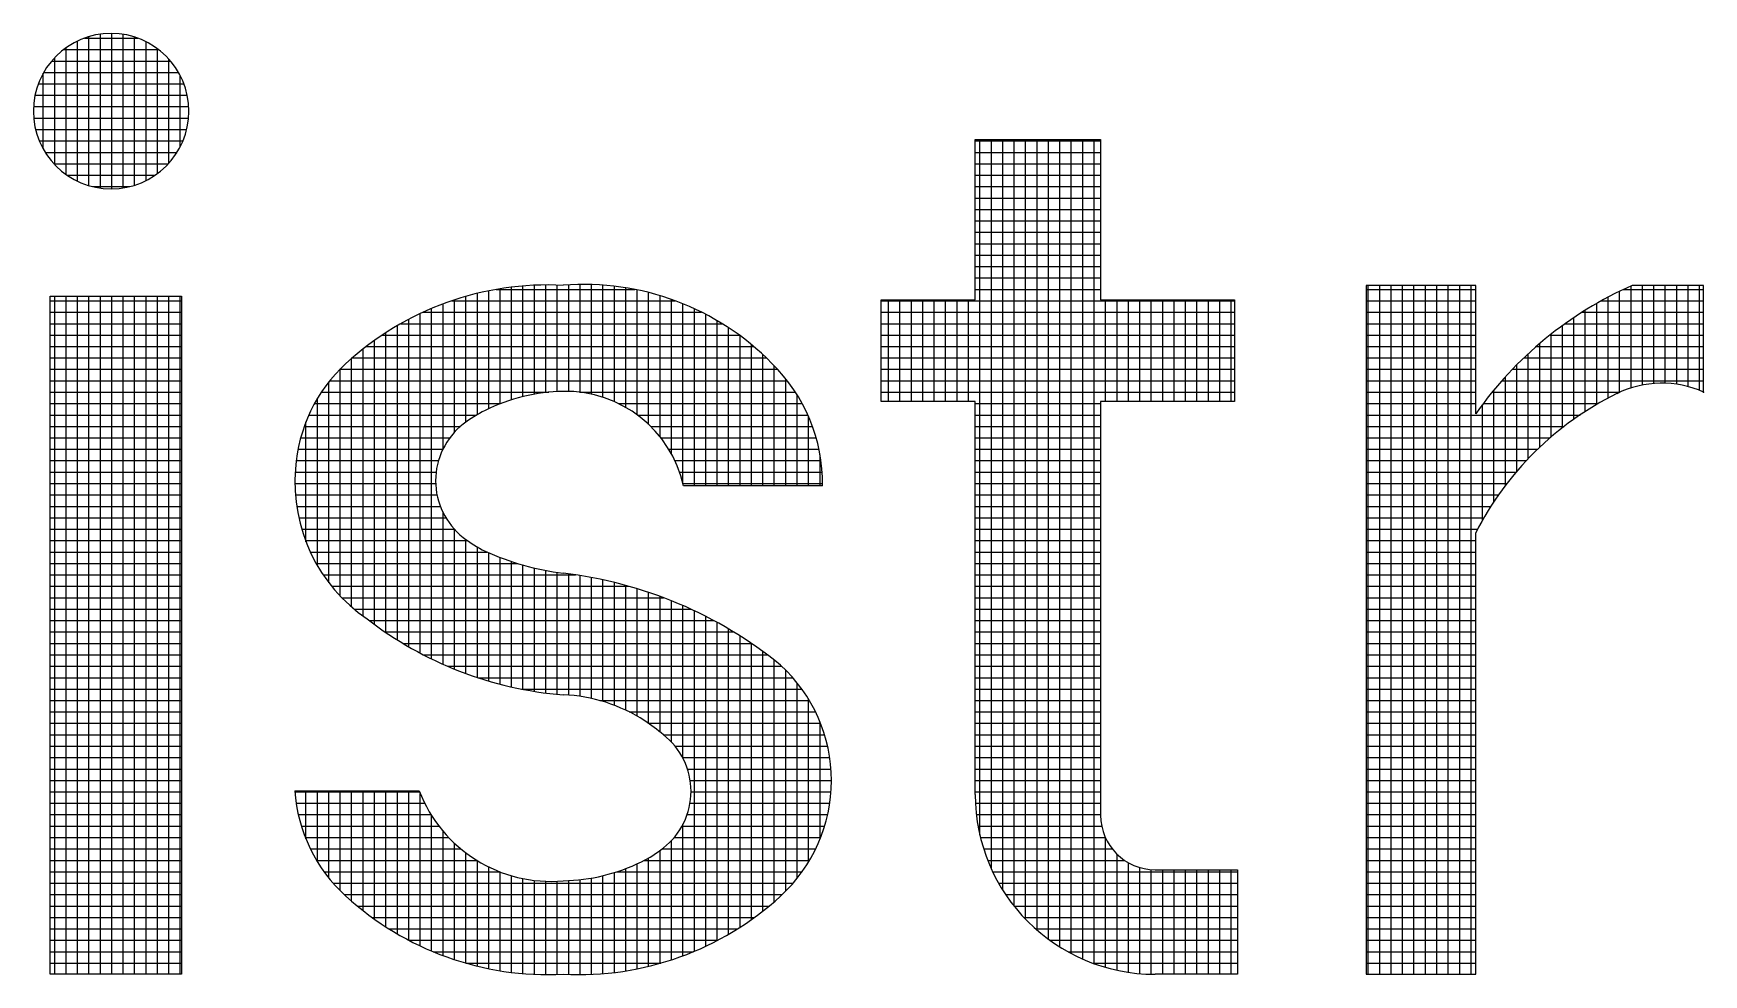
# Model space of a CAD drawing. Header units: inches. Extents: x 2203 to 3044, y -1 to 593.
# Drawn here: x 2913.49 to 2916.029, y 98.886 to 100.317 of the extents above; entities that cross this region are included whole.
import ezdxf

# ---------------------------------------------------------------- set-up
doc = ezdxf.new("R2010")
doc.units = ezdxf.units.IN
doc.header["$MEASUREMENT"] = 0
doc.layers.add('BG ÇÑ±¹Áö¿ª³\xad¹æ±â¼úÁÖ½ÄÈ¸»ç CI', color=7, linetype='Continuous')

msp = doc.modelspace()

# ---------------------------------------------------------------- linework, layer by layer
at = {"layer": 'BG ÇÑ±¹Áö¿ª³\xad¹æ±â¼úÁÖ½ÄÈ¸»ç CI', "color": 7, "linetype": 'Continuous', "lineweight": 25}
for p, q in [((2913.5916, 100.082), (2913.5916, 100.3161)), ((2913.609, 100.0808), (2913.609, 100.3172)), ((2913.6264, 100.0822), (2913.6264, 100.3158)), ((2913.5358, 100.2926), (2913.6802, 100.2926)), ((2913.5395, 100.1027), (2913.5395, 100.2953)), ((2913.5569, 100.0925), (2913.5569, 100.3056)), ((2913.5673, 100.3099), (2913.6488, 100.3099)), ((2913.5743, 100.0857), (2913.5743, 100.3123)), ((2913.6437, 100.0863), (2913.6437, 100.3117)), ((2913.6611, 100.0934), (2913.6611, 100.3046)), ((2913.6785, 100.1041), (2913.6785, 100.2939)), ((2913.5177, 100.2752), (2913.6984, 100.2752)), ((2913.5222, 100.1178), (2913.5222, 100.2802)), ((2913.6958, 100.1199), (2913.6958, 100.2782)), ((2913.4974, 100.2405), (2913.7187, 100.2405)), ((2913.5048, 100.1415), (2913.5048, 100.2566)), ((2913.5055, 100.2579), (2913.7105, 100.2579)), ((2913.7132, 100.145), (2913.7132, 100.253)), ((2913.4923, 100.2231), (2913.7237, 100.2231)), ((2913.49, 100.2058), (2913.726, 100.2058)), ((2913.4903, 100.1884), (2913.7258, 100.1884)), ((2913.4932, 100.171), (2913.7229, 100.171)), ((2913.4989, 100.1537), (2913.7172, 100.1537)), ((2913.5079, 100.1363), (2913.7082, 100.1363)), ((2914.9216, 99.9123), (2914.9216, 100.1558)), ((2914.9216, 100.1558), (2915.1121, 100.1558)), ((2914.9216, 100.1537), (2915.1121, 100.1537)), ((2914.9216, 100.1363), (2915.1121, 100.1363)), ((2914.9287, 99.0982), (2914.9287, 100.1558)), ((2914.9461, 99.047), (2914.9461, 100.1558)), ((2914.9634, 99.0147), (2914.9634, 100.1558)), ((2914.9808, 98.9901), (2914.9808, 100.1558)), ((2914.9982, 98.9703), (2914.9982, 100.1558)), ((2915.0155, 98.9538), (2915.0155, 100.1558)), ((2915.0329, 98.9399), (2915.0329, 100.1558)), ((2915.0502, 98.9281), (2915.0502, 100.1558)), ((2915.0676, 98.9181), (2915.0676, 100.1558)), ((2915.085, 98.9097), (2915.085, 100.1558)), ((2915.1023, 98.9028), (2915.1023, 100.1558)), ((2915.1121, 100.1558), (2915.1121, 99.9123)), ((2913.5211, 100.1189), (2913.695, 100.1189)), ((2914.9216, 100.1189), (2915.1121, 100.1189)), ((2913.5411, 100.1016), (2913.6749, 100.1016)), ((2914.9216, 100.1016), (2915.1121, 100.1016)), ((2913.5799, 100.0842), (2913.6361, 100.0842)), ((2914.9216, 100.0842), (2915.1121, 100.0842)), ((2914.9216, 100.0668), (2915.1121, 100.0668)), ((2914.9216, 100.0495), (2915.1121, 100.0495)), ((2914.9216, 100.0321), (2915.1121, 100.0321)), ((2914.9216, 100.0148), (2915.1121, 100.0148)), ((2914.9216, 99.9974), (2915.1121, 99.9974)), ((2914.9216, 99.98), (2915.1121, 99.98)), ((2914.9216, 99.9627), (2915.1121, 99.9627)), ((2914.2341, 99.765), (2914.2341, 99.9332)), ((2914.2515, 99.7687), (2914.2515, 99.9343)), ((2914.2688, 99.7712), (2914.2688, 99.9348)), ((2914.2862, 99.7726), (2914.2862, 99.9345)), ((2914.3036, 99.7729), (2914.3036, 99.9347)), ((2914.3209, 99.7716), (2914.3209, 99.9354)), ((2914.3383, 99.7687), (2914.3383, 99.9353)), ((2914.3557, 99.7639), (2914.3557, 99.9344)), ((2914.373, 99.7573), (2914.373, 99.9328)), ((2914.9216, 99.9453), (2915.1121, 99.9453)), ((2915.5159, 99.9341), (2915.5159, 98.8866)), ((2915.6824, 99.9341), (2915.5159, 99.9341)), ((2915.5191, 98.8866), (2915.5191, 99.9341)), ((2915.5365, 98.8866), (2915.5365, 99.9341)), ((2915.5538, 98.8866), (2915.5538, 99.9341)), ((2915.5712, 98.8866), (2915.5712, 99.9341)), ((2915.5885, 98.8866), (2915.5885, 99.9341)), ((2915.6059, 98.8866), (2915.6059, 99.9341)), ((2915.6233, 98.8866), (2915.6233, 99.9341)), ((2915.6406, 98.8866), (2915.6406, 99.9341)), ((2915.658, 98.8866), (2915.658, 99.9341)), ((2915.6754, 98.8866), (2915.6754, 99.9341)), ((2915.6824, 99.7388), (2915.6824, 99.9341)), ((2915.9185, 99.7781), (2915.9185, 99.9332)), ((2916.0288, 99.9341), (2915.9203, 99.9341)), ((2915.9358, 99.7825), (2915.9358, 99.9341)), ((2915.9532, 99.7848), (2915.9532, 99.9341)), ((2915.9706, 99.7852), (2915.9706, 99.9341)), ((2915.9879, 99.7836), (2915.9879, 99.9341)), ((2916.0053, 99.78), (2916.0053, 99.9341)), ((2916.0227, 99.7742), (2916.0227, 99.9341)), ((2916.0288, 99.7716), (2916.0288, 99.9341)), ((2913.5151, 99.9175), (2913.7148, 99.9175)), ((2913.5151, 98.8866), (2913.5151, 99.9175)), ((2913.5151, 99.9106), (2913.7148, 99.9106)), ((2913.5222, 98.8866), (2913.5222, 99.9175)), ((2913.5395, 98.8866), (2913.5395, 99.9175)), ((2913.5569, 98.8866), (2913.5569, 99.9175)), ((2913.5743, 98.8866), (2913.5743, 99.9175)), ((2913.5916, 98.8866), (2913.5916, 99.9175)), ((2913.609, 98.8866), (2913.609, 99.9175)), ((2913.6264, 98.8866), (2913.6264, 99.9175)), ((2913.6437, 98.8866), (2913.6437, 99.9175)), ((2913.6611, 98.8866), (2913.6611, 99.9175)), ((2913.6785, 98.8866), (2913.6785, 99.9175)), ((2913.6958, 98.8866), (2913.6958, 99.9175)), ((2913.7132, 98.8866), (2913.7132, 99.9175)), ((2913.7148, 99.9175), (2913.7148, 98.8866)), ((2914.1257, 99.9106), (2914.4656, 99.9106)), ((2914.1299, 99.7107), (2914.1299, 99.912)), ((2914.1473, 99.7261), (2914.1473, 99.9173)), ((2914.1647, 99.7376), (2914.1647, 99.9219)), ((2914.182, 99.7466), (2914.182, 99.9258)), ((2914.1935, 99.9279), (2914.4039, 99.9279)), ((2914.1994, 99.7541), (2914.1994, 99.9289)), ((2914.2168, 99.7602), (2914.2168, 99.9314)), ((2914.3904, 99.7485), (2914.3904, 99.9304)), ((2914.4078, 99.7371), (2914.4078, 99.9272)), ((2914.4251, 99.7226), (2914.4251, 99.9232)), ((2914.4425, 99.7037), (2914.4425, 99.9183)), ((2914.4599, 99.6777), (2914.4599, 99.9127)), ((2914.7788, 99.7575), (2914.7788, 99.9123)), ((2914.7788, 99.9123), (2914.9216, 99.9123)), ((2914.7788, 99.9106), (2915.3155, 99.9106)), ((2914.7898, 99.7575), (2914.7898, 99.9123)), ((2914.8071, 99.7575), (2914.8071, 99.9123)), ((2914.8245, 99.7575), (2914.8245, 99.9123)), ((2914.8419, 99.7575), (2914.8419, 99.9123)), ((2914.8592, 99.7575), (2914.8592, 99.9123)), ((2914.8766, 99.7575), (2914.8766, 99.9123)), ((2914.894, 99.7575), (2914.894, 99.9123)), ((2914.9113, 99.7575), (2914.9113, 99.9123)), ((2914.9216, 99.9279), (2915.1121, 99.9279)), ((2915.1121, 99.9123), (2915.3155, 99.9123)), ((2915.1197, 99.7575), (2915.1197, 99.9123)), ((2915.1371, 99.7575), (2915.1371, 99.9123)), ((2915.1544, 99.7575), (2915.1544, 99.9123)), ((2915.1718, 99.7575), (2915.1718, 99.9123)), ((2915.1892, 99.7575), (2915.1892, 99.9123)), ((2915.2065, 99.7575), (2915.2065, 99.9123)), ((2915.2239, 99.7575), (2915.2239, 99.9123)), ((2915.2413, 99.7575), (2915.2413, 99.9123)), ((2915.2586, 99.7575), (2915.2586, 99.9123)), ((2915.276, 99.7575), (2915.276, 99.9123)), ((2915.2934, 99.7575), (2915.2934, 99.9123)), ((2915.3107, 99.7575), (2915.3107, 99.9123)), ((2915.3155, 99.9123), (2915.3155, 99.7575)), ((2915.5159, 99.9279), (2915.6824, 99.9279)), ((2915.5159, 99.9106), (2915.6824, 99.9106)), ((2915.8732, 99.9106), (2916.0288, 99.9106)), ((2915.8837, 99.7627), (2915.8837, 99.9163)), ((2915.9011, 99.7714), (2915.9011, 99.9251)), ((2915.9069, 99.9279), (2916.0288, 99.9279)), ((2913.5151, 99.8932), (2913.7148, 99.8932)), ((2914.0605, 99.3844), (2914.0605, 99.8825)), ((2914.0778, 99.3748), (2914.0778, 99.8912)), ((2914.0821, 99.8932), (2914.5056, 99.8932)), ((2914.0952, 99.366), (2914.0952, 99.899)), ((2914.1126, 99.6853), (2914.1126, 99.9059)), ((2914.4772, 99.6333), (2914.4772, 99.9061)), ((2914.4946, 99.629), (2914.4946, 99.8985)), ((2914.5119, 99.629), (2914.5119, 99.89)), ((2914.7788, 99.8932), (2915.3155, 99.8932)), ((2915.5159, 99.8932), (2915.6824, 99.8932)), ((2915.8317, 99.7305), (2915.8317, 99.8851)), ((2915.8441, 99.8932), (2916.0288, 99.8932)), ((2915.849, 99.7423), (2915.849, 99.8963)), ((2915.8664, 99.753), (2915.8664, 99.9067)), ((2913.5151, 99.8758), (2913.7148, 99.8758)), ((2913.5151, 99.8585), (2913.7148, 99.8585)), ((2914.02, 99.8585), (2914.5626, 99.8585)), ((2914.0257, 99.4062), (2914.0257, 99.8622)), ((2914.0431, 99.3949), (2914.0431, 99.8729)), ((2914.0482, 99.8758), (2914.5368, 99.8758)), ((2914.5293, 99.629), (2914.5293, 99.8803)), ((2914.5467, 99.629), (2914.5467, 99.8695)), ((2914.564, 99.629), (2914.564, 99.8574)), ((2914.7788, 99.8758), (2915.3155, 99.8758)), ((2914.7788, 99.8585), (2915.3155, 99.8585)), ((2915.5159, 99.8758), (2915.6824, 99.8758)), ((2915.5159, 99.8585), (2915.6824, 99.8585)), ((2915.7953, 99.8585), (2916.0288, 99.8585)), ((2915.7969, 99.7034), (2915.7969, 99.8597)), ((2915.8143, 99.7176), (2915.8143, 99.8729)), ((2915.8184, 99.8758), (2916.0288, 99.8758)), ((2913.5151, 99.8411), (2913.7148, 99.8411)), ((2913.991, 99.4312), (2913.991, 99.8375)), ((2913.9957, 99.8411), (2914.5846, 99.8411)), ((2914.0084, 99.4184), (2914.0084, 99.8505)), ((2914.5814, 99.629), (2914.5814, 99.8438)), ((2914.7788, 99.8411), (2915.3155, 99.8411)), ((2915.5159, 99.8411), (2915.6824, 99.8411)), ((2915.7745, 99.8411), (2916.0288, 99.8411)), ((2915.7796, 99.6877), (2915.7796, 99.8455)), ((2913.5151, 99.8237), (2913.7148, 99.8237)), ((2913.5151, 99.8064), (2913.7148, 99.8064)), ((2913.9557, 99.8064), (2914.6211, 99.8064)), ((2913.9563, 99.4616), (2913.9563, 99.8069)), ((2913.9736, 99.445), (2913.9736, 99.8231)), ((2913.9744, 99.8237), (2914.6039, 99.8237)), ((2914.5988, 99.629), (2914.5988, 99.8286)), ((2914.6161, 99.629), (2914.6161, 99.8115)), ((2914.7788, 99.8237), (2915.3155, 99.8237)), ((2914.7788, 99.8064), (2915.3155, 99.8064)), ((2915.5159, 99.8237), (2915.6824, 99.8237)), ((2915.5159, 99.8064), (2915.6824, 99.8064)), ((2915.7381, 99.8064), (2916.0288, 99.8064)), ((2915.7448, 99.6512), (2915.7448, 99.8133)), ((2915.7555, 99.8237), (2916.0288, 99.8237)), ((2915.7622, 99.6704), (2915.7622, 99.8301)), ((2913.5151, 99.789), (2913.7148, 99.789)), ((2913.9389, 99.4819), (2913.9389, 99.7873)), ((2913.9403, 99.789), (2914.6358, 99.789)), ((2914.6335, 99.629), (2914.6335, 99.792)), ((2914.7788, 99.789), (2915.3155, 99.789)), ((2915.5159, 99.789), (2915.6824, 99.789)), ((2915.7221, 99.789), (2916.0288, 99.789)), ((2915.7275, 99.6297), (2915.7275, 99.795)), ((2913.5151, 99.7716), (2913.7148, 99.7716)), ((2913.9216, 99.5078), (2913.9216, 99.7621)), ((2913.9276, 99.7716), (2914.2732, 99.7716)), ((2914.3207, 99.7716), (2914.6482, 99.7716)), ((2914.6509, 99.629), (2914.6509, 99.7674)), ((2914.7788, 99.7716), (2915.3155, 99.7716)), ((2914.9216, 99.7575), (2914.7788, 99.7575)), ((2914.9216, 99.16), (2914.9216, 99.7575)), ((2915.3155, 99.7575), (2915.1121, 99.7575)), ((2915.1121, 99.7575), (2915.1121, 99.1285)), ((2915.5159, 99.7716), (2915.6824, 99.7716)), ((2915.7073, 99.7716), (2915.9017, 99.7716)), ((2915.7101, 99.6052), (2915.7101, 99.775)), ((2913.5151, 99.7543), (2913.7148, 99.7543)), ((2913.5151, 99.7369), (2913.7148, 99.7369)), ((2913.9085, 99.7369), (2914.1635, 99.7369)), ((2913.9171, 99.7543), (2914.2, 99.7543)), ((2914.3795, 99.7543), (2914.6585, 99.7543)), ((2914.4081, 99.7369), (2914.6671, 99.7369)), ((2914.6682, 99.629), (2914.6682, 99.7344)), ((2914.9216, 99.7543), (2915.1121, 99.7543)), ((2914.9216, 99.7369), (2915.1121, 99.7369)), ((2915.5159, 99.7543), (2915.6824, 99.7543)), ((2915.5159, 99.7369), (2915.8409, 99.7369)), ((2915.6927, 99.577), (2915.6927, 99.753)), ((2915.6937, 99.7543), (2915.8686, 99.7543)), ((2913.5151, 99.7196), (2913.7148, 99.7196)), ((2913.9015, 99.7196), (2914.139, 99.7196)), ((2913.9042, 99.5439), (2913.9042, 99.7267)), ((2914.4283, 99.7196), (2914.6741, 99.7196)), ((2914.9216, 99.7196), (2915.1121, 99.7196)), ((2915.5159, 99.7196), (2915.8168, 99.7196)), ((2913.5151, 99.7022), (2913.7148, 99.7022)), ((2913.5151, 99.6848), (2913.7148, 99.6848)), ((2913.892, 99.6848), (2914.1123, 99.6848)), ((2913.8961, 99.7022), (2914.1229, 99.7022)), ((2914.4437, 99.7022), (2914.6797, 99.7022)), ((2914.4557, 99.6848), (2914.684, 99.6848)), ((2914.9216, 99.7022), (2915.1121, 99.7022)), ((2914.9216, 99.6848), (2915.1121, 99.6848)), ((2915.5159, 99.7022), (2915.7955, 99.7022)), ((2915.5159, 99.6848), (2915.7765, 99.6848)), ((2913.5151, 99.6675), (2913.7148, 99.6675)), ((2913.8894, 99.6675), (2914.1056, 99.6675)), ((2914.4651, 99.6675), (2914.687, 99.6675)), ((2914.6856, 99.629), (2914.6856, 99.6764)), ((2914.9216, 99.6675), (2915.1121, 99.6675)), ((2915.5159, 99.6675), (2915.7594, 99.6675)), ((2913.5151, 99.6501), (2913.7148, 99.6501)), ((2913.5151, 99.6327), (2913.7148, 99.6327)), ((2913.8874, 99.6327), (2914.1013, 99.6327)), ((2913.8879, 99.6501), (2914.1021, 99.6501)), ((2914.4722, 99.6501), (2914.6888, 99.6501)), ((2914.4774, 99.6327), (2914.6894, 99.6327)), ((2914.6894, 99.629), (2914.4782, 99.629)), ((2914.9216, 99.6501), (2915.1121, 99.6501)), ((2914.9216, 99.6327), (2915.1121, 99.6327)), ((2915.5159, 99.6501), (2915.7439, 99.6501)), ((2915.5159, 99.6327), (2915.7298, 99.6327)), ((2913.5151, 99.6154), (2913.7148, 99.6154)), ((2913.8881, 99.6154), (2914.1034, 99.6154)), ((2914.9216, 99.6154), (2915.1121, 99.6154)), ((2915.5159, 99.6154), (2915.717, 99.6154)), ((2913.5151, 99.598), (2913.7148, 99.598)), ((2913.5151, 99.5806), (2913.7148, 99.5806)), ((2913.89, 99.598), (2914.1084, 99.598)), ((2913.8932, 99.5806), (2914.1168, 99.5806)), ((2914.1126, 99.358), (2914.1126, 99.5884)), ((2914.9216, 99.598), (2915.1121, 99.598)), ((2914.9216, 99.5806), (2915.1121, 99.5806)), ((2915.5159, 99.598), (2915.7054, 99.598)), ((2915.5159, 99.5806), (2915.6948, 99.5806)), ((2913.5151, 99.5633), (2913.7148, 99.5633)), ((2913.8976, 99.5633), (2914.1297, 99.5633)), ((2914.1299, 99.3506), (2914.1299, 99.563)), ((2914.9216, 99.5633), (2915.1121, 99.5633)), ((2915.5159, 99.5633), (2915.6852, 99.5633)), ((2915.6824, 98.8866), (2915.6824, 99.5579)), ((2913.5151, 99.5459), (2913.7148, 99.5459)), ((2913.5151, 99.5285), (2913.7148, 99.5285)), ((2913.9034, 99.5459), (2914.1496, 99.5459)), ((2913.9107, 99.5285), (2914.1792, 99.5285)), ((2914.1473, 99.3439), (2914.1473, 99.5476)), ((2914.1647, 99.3378), (2914.1647, 99.5361)), ((2914.182, 99.3324), (2914.182, 99.5273)), ((2914.9216, 99.5459), (2915.1121, 99.5459)), ((2914.9216, 99.5285), (2915.1121, 99.5285)), ((2915.5159, 99.5459), (2915.6824, 99.5459)), ((2915.5159, 99.5285), (2915.6824, 99.5285)), ((2913.5151, 99.5112), (2913.7148, 99.5112)), ((2913.9196, 99.5112), (2914.2258, 99.5112)), ((2914.1994, 99.3276), (2914.1994, 99.5202)), ((2914.2168, 99.3234), (2914.2168, 99.5141)), ((2914.2341, 99.3198), (2914.2341, 99.5087)), ((2914.2515, 99.3167), (2914.2515, 99.5042)), ((2914.9216, 99.5112), (2915.1121, 99.5112)), ((2915.5159, 99.5112), (2915.6824, 99.5112)), ((2913.5151, 99.4938), (2913.7148, 99.4938)), ((2913.5151, 99.4765), (2913.7148, 99.4765)), ((2913.9304, 99.4938), (2914.314, 99.4938)), ((2913.9432, 99.4765), (2914.3952, 99.4765)), ((2914.2688, 99.3142), (2914.2688, 99.5005)), ((2914.2862, 99.3122), (2914.2862, 99.4975)), ((2914.3036, 99.3109), (2914.3036, 99.4953)), ((2914.3209, 99.3091), (2914.3209, 99.4928)), ((2914.3383, 99.3059), (2914.3383, 99.4898)), ((2914.3557, 99.3014), (2914.3557, 99.4863)), ((2914.373, 99.2955), (2914.373, 99.4823)), ((2914.3904, 99.288), (2914.3904, 99.4778)), ((2914.9216, 99.4938), (2915.1121, 99.4938)), ((2914.9216, 99.4765), (2915.1121, 99.4765)), ((2915.5159, 99.4938), (2915.6824, 99.4938)), ((2915.5159, 99.4765), (2915.6824, 99.4765)), ((2913.5151, 99.4591), (2913.7148, 99.4591)), ((2913.9587, 99.4591), (2914.4478, 99.4591)), ((2914.4078, 99.2789), (2914.4078, 99.4728)), ((2914.4251, 99.2678), (2914.4251, 99.4672)), ((2914.4425, 99.2549), (2914.4425, 99.4611)), ((2914.4599, 99.2395), (2914.4599, 99.4544)), ((2914.9216, 99.4591), (2915.1121, 99.4591)), ((2915.5159, 99.4591), (2915.6824, 99.4591)), ((2913.5151, 99.4417), (2913.7148, 99.4417)), ((2913.9775, 99.4417), (2914.4893, 99.4417)), ((2914.4772, 99.2149), (2914.4772, 99.4471)), ((2914.4946, 98.9214), (2914.4946, 99.4392)), ((2914.5119, 98.9291), (2914.5119, 99.4307)), ((2914.9216, 99.4417), (2915.1121, 99.4417)), ((2915.5159, 99.4417), (2915.6824, 99.4417)), ((2913.5151, 99.4244), (2913.7148, 99.4244)), ((2913.5151, 99.407), (2913.7148, 99.407)), ((2914.0004, 99.4244), (2914.5241, 99.4244)), ((2914.0245, 99.407), (2914.5545, 99.407)), ((2914.5293, 98.9377), (2914.5293, 99.4215)), ((2914.5467, 98.9473), (2914.5467, 99.4117)), ((2914.564, 98.9579), (2914.564, 99.401)), ((2914.9216, 99.4244), (2915.1121, 99.4244)), ((2914.9216, 99.407), (2915.1121, 99.407)), ((2915.5159, 99.4244), (2915.6824, 99.4244)), ((2915.5159, 99.407), (2915.6824, 99.407)), ((2913.5151, 99.3896), (2913.7148, 99.3896)), ((2914.0516, 99.3896), (2914.5814, 99.3896)), ((2914.5814, 98.9696), (2914.5814, 99.3896)), ((2914.5988, 98.9826), (2914.5988, 99.3774)), ((2914.9216, 99.3896), (2915.1121, 99.3896)), ((2915.5159, 99.3896), (2915.6824, 99.3896)), ((2913.5151, 99.3723), (2913.7148, 99.3723)), ((2913.5151, 99.3549), (2913.7148, 99.3549)), ((2914.0828, 99.3723), (2914.6057, 99.3723)), ((2914.1196, 99.3549), (2914.6276, 99.3549)), ((2914.6161, 98.9969), (2914.6161, 99.3643)), ((2914.6335, 99.0129), (2914.6335, 99.3492)), ((2914.9216, 99.3723), (2915.1121, 99.3723)), ((2914.9216, 99.3549), (2915.1121, 99.3549)), ((2915.5159, 99.3723), (2915.6824, 99.3723)), ((2915.5159, 99.3549), (2915.6824, 99.3549)), ((2913.5151, 99.3375), (2913.7148, 99.3375)), ((2914.1656, 99.3375), (2914.6443, 99.3375)), ((2914.6509, 99.0323), (2914.6509, 99.3297)), ((2914.9216, 99.3375), (2915.1121, 99.3375)), ((2915.5159, 99.3375), (2915.6824, 99.3375)), ((2913.5151, 99.3202), (2913.7148, 99.3202)), ((2913.5151, 99.3028), (2913.7148, 99.3028)), ((2914.232, 99.3202), (2914.6581, 99.3202)), ((2914.3507, 99.3028), (2914.6695, 99.3028)), ((2914.6682, 99.0572), (2914.6682, 99.3049)), ((2914.9216, 99.3202), (2915.1121, 99.3202)), ((2914.9216, 99.3028), (2915.1121, 99.3028)), ((2915.5159, 99.3202), (2915.6824, 99.3202)), ((2915.5159, 99.3028), (2915.6824, 99.3028)), ((2913.5151, 99.2854), (2913.7148, 99.2854)), ((2914.3956, 99.2854), (2914.6789, 99.2854)), ((2914.9216, 99.2854), (2915.1121, 99.2854)), ((2915.5159, 99.2854), (2915.6824, 99.2854)), ((2913.5151, 99.2681), (2913.7148, 99.2681)), ((2913.5151, 99.2507), (2913.7148, 99.2507)), ((2914.4248, 99.2681), (2914.6865, 99.2681)), ((2914.4476, 99.2507), (2914.6925, 99.2507)), ((2914.6856, 99.0918), (2914.6856, 99.2703)), ((2914.9216, 99.2681), (2915.1121, 99.2681)), ((2914.9216, 99.2507), (2915.1121, 99.2507)), ((2915.5159, 99.2681), (2915.6824, 99.2681)), ((2915.5159, 99.2507), (2915.6824, 99.2507)), ((2913.5151, 99.2334), (2913.7148, 99.2334)), ((2914.4652, 99.2334), (2914.6971, 99.2334)), ((2914.9216, 99.2334), (2915.1121, 99.2334)), ((2915.5159, 99.2334), (2915.6824, 99.2334)), ((2913.5151, 99.216), (2913.7148, 99.216)), ((2913.5151, 99.1986), (2913.7148, 99.1986)), ((2914.4767, 99.216), (2914.7004, 99.216)), ((2914.484, 99.1986), (2914.7023, 99.1986)), ((2914.9216, 99.216), (2915.1121, 99.216)), ((2914.9216, 99.1986), (2915.1121, 99.1986)), ((2915.5159, 99.216), (2915.6824, 99.216)), ((2915.5159, 99.1986), (2915.6824, 99.1986)), ((2913.5151, 99.1813), (2913.7148, 99.1813)), ((2914.4882, 99.1813), (2914.703, 99.1813)), ((2914.9216, 99.1813), (2915.1121, 99.1813)), ((2915.5159, 99.1813), (2915.6824, 99.1813)), ((2913.5151, 99.1639), (2913.7148, 99.1639)), ((2913.5151, 99.1465), (2913.7148, 99.1465)), ((2913.8872, 99.1656), (2914.0762, 99.1656)), ((2913.8873, 99.1639), (2914.0769, 99.1639)), ((2913.8893, 99.1465), (2914.0846, 99.1465)), ((2913.9042, 99.0923), (2913.9042, 99.1656)), ((2913.9216, 99.0579), (2913.9216, 99.1656)), ((2913.9389, 99.0331), (2913.9389, 99.1656)), ((2913.9563, 99.0137), (2913.9563, 99.1656)), ((2913.9736, 98.9977), (2913.9736, 99.1656)), ((2913.991, 98.9833), (2913.991, 99.1656)), ((2914.0084, 98.9703), (2914.0084, 99.1656)), ((2914.0257, 98.9585), (2914.0257, 99.1656)), ((2914.0431, 98.9478), (2914.0431, 99.1656)), ((2914.0605, 98.9382), (2914.0605, 99.1656)), ((2914.0778, 98.9295), (2914.0778, 99.1615)), ((2914.4879, 99.1465), (2914.7004, 99.1465)), ((2914.4894, 99.1639), (2914.7023, 99.1639)), ((2914.9216, 99.1639), (2915.1121, 99.1639)), ((2914.9219, 99.1465), (2915.1121, 99.1465)), ((2915.5159, 99.1639), (2915.6824, 99.1639)), ((2915.5159, 99.1465), (2915.6824, 99.1465)), ((2913.5151, 99.1292), (2913.7148, 99.1292)), ((2913.8926, 99.1292), (2914.0943, 99.1292)), ((2914.0952, 98.9218), (2914.0952, 99.1277)), ((2914.4835, 99.1292), (2914.6972, 99.1292)), ((2914.9234, 99.1292), (2915.1121, 99.1292)), ((2915.5159, 99.1292), (2915.6824, 99.1292)), ((2913.5151, 99.1118), (2913.7148, 99.1118)), ((2913.8972, 99.1118), (2914.1063, 99.1118)), ((2914.1126, 98.9149), (2914.1126, 99.1039)), ((2914.4758, 99.1118), (2914.6927, 99.1118)), ((2914.4772, 98.9145), (2914.4772, 99.1145)), ((2914.9259, 99.1118), (2915.1138, 99.1118)), ((2915.5159, 99.1118), (2915.6824, 99.1118)), ((2913.5151, 99.0944), (2913.7148, 99.0944)), ((2913.5151, 99.0771), (2913.7148, 99.0771)), ((2913.9034, 99.0944), (2914.1211, 99.0944)), ((2913.911, 99.0771), (2914.1397, 99.0771)), ((2914.1299, 98.9088), (2914.1299, 99.0856)), ((2914.1473, 98.9034), (2914.1473, 99.071)), ((2914.4425, 98.9032), (2914.4425, 99.0748)), ((2914.4455, 99.0771), (2914.6791, 99.0771)), ((2914.4599, 98.9085), (2914.4599, 99.0899)), ((2914.4639, 99.0944), (2914.6867, 99.0944)), ((2914.9296, 99.0944), (2915.1194, 99.0944)), ((2914.9345, 99.0771), (2915.1299, 99.0771)), ((2915.1197, 98.8972), (2915.1197, 99.0937)), ((2915.1371, 98.8928), (2915.1371, 99.0691)), ((2915.5159, 99.0944), (2915.6824, 99.0944)), ((2915.5159, 99.0771), (2915.6824, 99.0771)), ((2913.5151, 99.0597), (2913.7148, 99.0597)), ((2913.9205, 99.0597), (2914.1639, 99.0597)), ((2914.1647, 98.8988), (2914.1647, 99.0592)), ((2914.182, 98.895), (2914.182, 99.0497)), ((2914.3904, 98.8917), (2914.3904, 99.0472)), ((2914.4078, 98.8948), (2914.4078, 99.0545)), ((2914.4183, 99.0597), (2914.6697, 99.0597)), ((2914.4251, 98.8986), (2914.4251, 99.0635)), ((2914.9407, 99.0597), (2915.1487, 99.0597)), ((2915.1544, 98.8896), (2915.1544, 99.0561)), ((2915.1718, 98.8876), (2915.1718, 99.0488)), ((2915.1892, 98.8867), (2915.1892, 99.0457)), ((2915.1951, 99.0455), (2915.3201, 99.0455)), ((2915.2065, 98.8866), (2915.2065, 99.0455)), ((2915.2239, 98.8866), (2915.2239, 99.0455)), ((2915.2413, 98.8866), (2915.2413, 99.0455)), ((2915.2586, 98.8866), (2915.2586, 99.0455)), ((2915.276, 98.8866), (2915.276, 99.0455)), ((2915.2934, 98.8866), (2915.2934, 99.0455)), ((2915.3107, 98.8866), (2915.3107, 99.0455)), ((2915.3201, 99.0455), (2915.3201, 98.8866)), ((2915.5159, 99.0597), (2915.6824, 99.0597)), ((2913.5151, 99.0423), (2913.7148, 99.0423)), ((2913.5151, 99.025), (2913.7148, 99.025)), ((2913.9319, 99.0423), (2914.1988, 99.0423)), ((2913.9458, 99.025), (2914.6447, 99.025)), ((2914.1994, 98.8918), (2914.1994, 99.0421)), ((2914.2168, 98.8893), (2914.2168, 99.0362)), ((2914.2341, 98.8876), (2914.2341, 99.032)), ((2914.2515, 98.8864), (2914.2515, 99.0292)), ((2914.2688, 98.886), (2914.2688, 99.0279)), ((2914.2862, 98.8862), (2914.2862, 99.028)), ((2914.3036, 98.8862), (2914.3036, 99.0289)), ((2914.3209, 98.886), (2914.3209, 99.0303)), ((2914.3383, 98.8864), (2914.3383, 99.0327)), ((2914.3557, 98.8875), (2914.3557, 99.0364)), ((2914.373, 98.8892), (2914.373, 99.0411)), ((2914.3768, 99.0423), (2914.6584, 99.0423)), ((2914.9482, 99.0423), (2915.3201, 99.0423)), ((2914.9573, 99.025), (2915.3201, 99.025)), ((2915.5159, 99.0423), (2915.6824, 99.0423)), ((2915.5159, 99.025), (2915.6824, 99.025)), ((2913.5151, 99.0076), (2913.7148, 99.0076)), ((2913.9626, 99.0076), (2914.6281, 99.0076)), ((2914.968, 99.0076), (2915.3201, 99.0076)), ((2915.5159, 99.0076), (2915.6824, 99.0076)), ((2913.5151, 98.9902), (2913.7148, 98.9902)), ((2913.5151, 98.9729), (2913.7148, 98.9729)), ((2913.9824, 98.9902), (2914.6083, 98.9902)), ((2914.0048, 98.9729), (2914.5859, 98.9729)), ((2914.9807, 98.9902), (2915.3201, 98.9902)), ((2914.9957, 98.9729), (2915.3201, 98.9729)), ((2915.5159, 98.9902), (2915.6824, 98.9902)), ((2915.5159, 98.9729), (2915.6824, 98.9729)), ((2913.5151, 98.9555), (2913.7148, 98.9555)), ((2914.0304, 98.9555), (2914.5603, 98.9555)), ((2915.0136, 98.9555), (2915.3201, 98.9555)), ((2915.5159, 98.9555), (2915.6824, 98.9555)), ((2913.5151, 98.9382), (2913.7148, 98.9382)), ((2913.5151, 98.9208), (2913.7148, 98.9208)), ((2914.0606, 98.9382), (2914.5301, 98.9382)), ((2914.0976, 98.9208), (2914.4931, 98.9208)), ((2915.0352, 98.9382), (2915.3201, 98.9382)), ((2915.0626, 98.9208), (2915.3201, 98.9208)), ((2915.5159, 98.9382), (2915.6824, 98.9382)), ((2915.5159, 98.9208), (2915.6824, 98.9208)), ((2913.5151, 98.9034), (2913.7148, 98.9034)), ((2914.1473, 98.9034), (2914.4434, 98.9034)), ((2915.1006, 98.9034), (2915.3201, 98.9034)), ((2915.5159, 98.9034), (2915.6824, 98.9034)), ((2913.7148, 98.8866), (2913.5151, 98.8866)), ((2914.2637, 98.8861), (2914.2802, 98.8861)), ((2914.3105, 98.8861), (2914.327, 98.8861)), ((2915.3201, 98.8866), (2915.1951, 98.8866)), ((2915.5159, 98.8866), (2915.6824, 98.8866))]:
    msp.add_line(p, q, dxfattribs=at)
for centre, radius, start, end in [((2913.608, 100.199), 0.1182, 0, 180), ((2913.608, 100.199), 0.1182, 180, 0), ((2914.2719, 99.4806), 0.4541, 87.0436, 132.5331), ((2914.327, 99.5365), 0.399, 44.3348, 94.5551), ((2916.1533, 99.4077), 0.5756, 113.87, 144.8809), ((2914.126, 99.6397), 0.2382, 132.5331, 176.2965), ((2914.4344, 99.6327), 0.255, 359.1819, 45.7257), ((2915.9652, 99.6306), 0.1547, 65.7198, 116.2531), ((2914.3004, 99.4937), 0.2792, 91.0456, 116.3477), ((2914.2987, 99.589), 0.1839, 12.5552, 91.0456), ((2916.1082, 99.3406), 0.4781, 116.2531, 152.9592), ((2914.2619, 99.5716), 0.1924, 116.3475, 128.1347), ((2914.2106, 99.6369), 0.1094, 128.1349, 231.8651), ((2914.1381, 99.6342), 0.2507, 175.2279, 235.7827), ((2914.2619, 99.7022), 0.1924, 231.8653, 243.6525), ((2914.3472, 99.9079), 0.4149, 245.7128, 262.826), ((2914.2208, 98.8593), 0.6413, 50.8434, 83.325), ((2914.3404, 99.8706), 0.561, 232.266, 265.3916), ((2914.4647, 99.181), 0.2382, 312.5331, 47.4669), ((2914.2859, 99.0683), 0.2433, 56.7764, 87.7719), ((2914.2504, 99.0147), 0.3076, 50.1157, 56.7069), ((2914.3801, 99.1647), 0.1094, 308.1349, 51.8651), ((2914.1254, 99.1823), 0.2389, 184.0102, 227.7736), ((2914.2764, 99.242), 0.2142, 200.8879, 275.08), ((2915.1951, 99.16), 0.2735, 180, 270), ((2915.1951, 99.1285), 0.083, 180, 270), ((2914.3288, 99.23), 0.1924, 296.3475, 308.1347), ((2914.2902, 99.3078), 0.2792, 271.0456, 296.3477), ((2914.2719, 99.3401), 0.4541, 227.4669, 272.9564), ((2914.3188, 99.3401), 0.4541, 267.0436, 312.5331)]:
    msp.add_arc(centre, radius, start, end, dxfattribs=at)
msp.add_point((2916.0287, 99.7716), dxfattribs=at)

doc.saveas('drawing.dxf')
